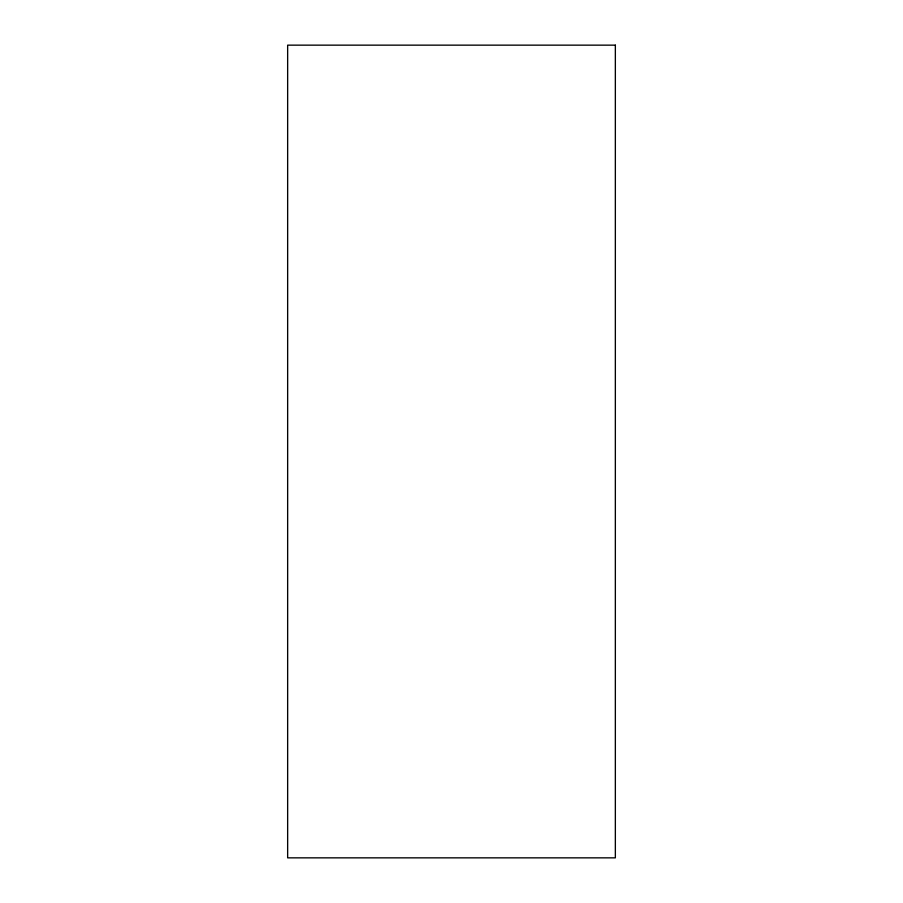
<?xml version="1.0" encoding="UTF-8"?>
<svg xmlns="http://www.w3.org/2000/svg" width="903" height="903" viewBox="0 0 903 903"><rect width="100%" height="100%" fill="white"/><g stroke="black" fill="none" stroke-linecap="round" stroke-linejoin="round"><path stroke-width="1.35" d="M615.349 45.15L287.651 45.15L287.651 857.85L615.349 857.85L615.349 45.15"/></g></svg>
